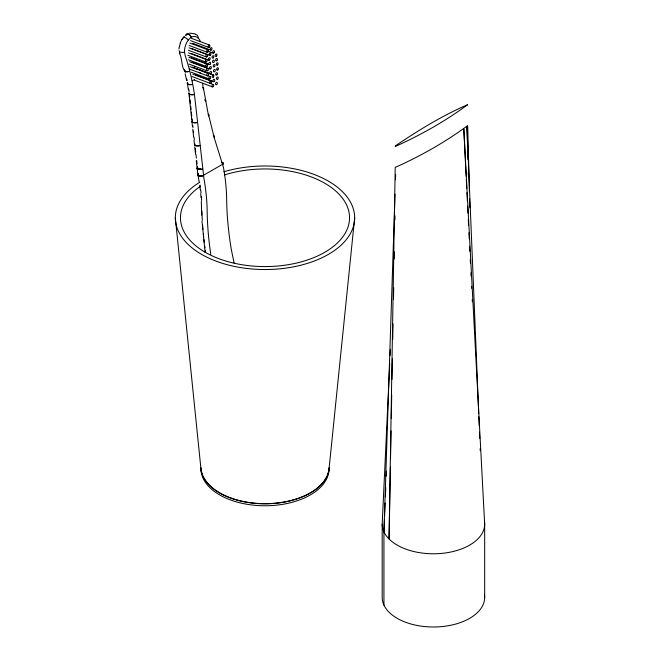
<?xml version="1.0" encoding="UTF-8"?>
<svg xmlns="http://www.w3.org/2000/svg" width="660" height="660" viewBox="0 0 660 660"><rect width="100%" height="100%" fill="white"/><g stroke="black" fill="none" stroke-linecap="round" stroke-linejoin="round"><path stroke-width="0.99" d="M390.382 466.95L389.053 538.989L395.208 167.425C420.527 156.09 445.409 142.057 467.676 125.59L469.409 191.441M390.538 458.708L391.05 430.922M391.273 418.572L391.71 394.903M391.999 379.459L392.378 358.875M392.741 339.322L393.022 323.887M393.475 299.186L393.69 287.859M394.218 259.042L394.35 251.839M394.936 219.937L395.018 215.82M383.938 605.071L383.938 531.853L395.01 194.205M395.488 179.8L395.653 174.652M383.938 531.853L384.442 519.494M384.574 516.4L385.126 503.011M385.374 496.823L385.762 487.558M386.224 476.223L386.438 471.067M484.423 594.52A51.241 29.584 0 0 1 435.938 626.967A51.241 29.584 0 0 1 382.189 597.415L382.189 524.197L389.713 363.676M390.101 355.443L390.39 349.272M197.983 37.867L197.934 36.498A4.15 3.052 -56.6 0 0 195.871 34.567L195.253 34.567M178.967 49.087L179.165 47.058M354.667 217.767L329.266 466.702A64.267 37.1 0 0 1 264.998 503.803A64.267 37.1 0 0 1 200.731 466.702L175.329 217.767M208.799 115.64L208.874 115.228A4.109 2.005 -12.9 0 0 208.213 114.221A4.117 1.972 -13.4 0 1 208.799 115.64L214.129 137.42L223.476 167.458A178.942 103.315 60 0 1 226.669 199.675A297.998 172.045 60 0 0 231.322 249.562L234.085 262.911M214.129 137.42L214.426 136.587M200.376 41.39A13.324 8.91 -69.5 0 0 191.68 36.886L191.202 37.092L190.327 35.805A4.15 2.17 53.9 0 0 187.564 33.949L186.343 34.295L185.551 35.483M179.075 50.68L179.652 51.785A4.117 1.534 -0.6 0 0 183.777 52.412L184.536 52.33A13.324 8.91 -69.5 0 1 188.323 39.996L191.202 37.092L190.525 35.689A4.15 2.599 66.6 0 0 187.935 33.734L186.549 34.18L186.005 35.112L186.483 34.906M197.084 167.904L198.198 168.704L201.028 168.82L197.142 168.135L196.3 160.949M180.205 42.991L182.003 39.188M202.628 175.799L202.62 175.766A4.075 1.906 -8 0 1 200.285 175.906L199.543 175.816A4.075 1.906 -8 0 1 198.14 173.621L198.289 174.248A4.034 1.633 -11.7 0 0 198.8 175.857A4.034 1.633 -11.7 0 0 202.628 175.807L223.129 163.96A4.075 1.906 -8 0 0 222.907 162.847L222.544 162.55A4.075 1.906 -8 0 0 222.04 162.31M210.796 254.413A297.998 172.045 60 0 1 207.157 210.944A178.942 103.315 60 0 0 203.965 178.72L194.452 94.397A241.304 161.395 -69.5 0 0 192.06 80.965L194.733 79.423M192.258 120.747A3.96 1.6 -5.8 0 0 192.571 122.248L193.066 122.463A4.109 1.666 -5.8 0 0 195.913 122.719L197.464 122.471M194.815 144.111A3.96 1.435 -6.1 0 0 195.112 145.456L195.607 145.629A4.109 1.485 -6.1 0 0 198.437 145.819L199.996 145.579M201.085 169.405L202.645 169.174M187.275 83.581L188.974 84.637L191.977 84.505C190.468 84.835 187.036 85.074 187.275 82.764L188.38 89.859M189.61 33.099L195.261 33.924M189.189 93.852L191.359 94.652A4.133 1.848 -6.2 0 0 193.685 94.561L194.452 94.397L193.694 94.594A4.133 1.98 -8.9 0 1 191.367 94.751L190.674 94.652A4.051 1.939 -8.9 0 1 189.214 93.959A3.952 1.889 -8.9 0 1 188.991 92.862L188.991 92.829A3.952 1.766 -6.2 0 0 189.189 93.852L189.206 93.959M184.371 70.595L184.363 69.737C184.099 72.08 187.531 71.998 189.065 71.47C180.312 74.077 183.125 57.709 179.297 53.32M201.877 169.323A4.117 1.254 -6.5 0 1 198.264 169.331L197.777 169.191A3.96 1.204 -6.5 0 1 197.505 168.061M198.256 169.282L197.769 169.133A3.96 1.237 -6 0 1 197.497 167.97L197.356 166.633M222.073 162.41L222.898 162.822A4.133 1.897 -19.6 0 1 222.89 164.315M191.276 38.247L209.377 45.012M190.591 40.648L208.692 47.413M192.695 43.296L210.804 50.061M189.824 43.073L207.925 49.838M208.477 51.315L213.238 53.089M189.139 45.482L207.24 52.247M191.639 48.559L209.74 55.325M189.007 47.817L207.108 54.582M188.323 50.218L206.423 56.983M190.814 53.369L208.915 60.134M188.512 52.858L206.613 59.623M187.828 55.267L205.928 62.032M191.276 57.849L209.377 64.614M188.974 57.337L207.075 64.102M188.29 59.738L206.39 66.503M191.986 62.18L210.086 68.945M189.684 61.677L207.785 68.442M188.999 64.078L207.1 70.843M196.234 68.533L198.14 69.242M200.046 69.952L213.386 74.935M192.242 67.114L210.342 73.879M189.94 66.61L208.04 73.375M198.635 72.328L200.541 73.037M207.207 75.529L210.061 76.593M189.255 69.011L207.355 75.776M191.276 72.237L209.377 79.002M195.418 74.894L213.518 81.659M192.786 74.151L210.886 80.916M192.093 76.552L213.205 84.496M194.411 80.132L212.512 86.897M202.966 87.557L203.329 87.838A4.133 1.889 -7.1 0 1 203.552 88.91L208.576 116.053M188.323 39.996L187.201 38.932A4.15 1.452 40.1 0 0 184.239 37.273L183.216 37.43L183.109 38.032L184.272 36.646A13.365 8.935 -69.5 0 0 182.061 39.583M205.796 100.708L205.87 101.087M179.536 52.107L179.949 53.675M185.163 73.788L186.615 80.272M223.121 163.936L223.129 163.96A4.034 1.633 -11.7 0 0 222.601 162.797M192.06 80.965L191.35 77.682A241.304 161.395 -69.5 0 0 185.171 55.597L184.536 52.33M198.008 175.255L199.171 181.846M205.161 252.376L201.993 221.298M199.765 185.823L200.277 189.758M195.525 153.97L194.749 147.031M195.046 145.893L194.84 144.152A3.96 1.402 -6.7 0 0 195.121 145.505L195.607 145.679A4.117 1.452 -6.7 0 0 199.229 145.728M194.048 137.115L194.329 139.54M197.505 168.036L197.719 169.917M198.14 173.621L198.239 174.463A3.96 1.204 -6.5 0 0 198.511 175.593L200.285 175.874A4.133 1.262 -6.5 0 0 203.379 175.585M197.158 168.564L197.827 174.397M193.38 131.01L193.57 132.668M196.647 160.421L197.035 163.795M192.769 129.145L193.619 136.909M195.97 154.366L196.391 158.128M191.936 121.473L192.489 126.464M189.453 94.289L189.725 97.061M195.335 148.533L195.715 152.056M191.466 113.107L191.763 116.086M191.111 113.784L191.755 119.699M188.908 93.25L190.303 106.202M193.99 140.135L194.477 144.697M190.765 106.499L191.054 109.469M190.319 106.375L191.029 112.975M190.072 99.916L190.435 103.661M192.819 125.532L193.009 127.627M192.093 118.825L192.291 120.78M191.375 112.167L191.441 113.116M200.698 193.669L201.044 197.546M465.539 163.919L463.815 128.964L484.671 524.197L484.671 597.415M465.638 165.974L466.15 176.253M466.298 179.338L466.752 188.595M466.958 192.703L467.362 200.929M467.618 206.069L467.973 213.262M468.278 219.434L468.584 225.604M468.938 232.798L469.235 238.97M469.59 246.163L469.846 251.303M470.25 259.528L470.456 263.637M470.91 272.893L471.067 275.979M471.57 286.259L471.669 288.313M472.23 299.623L472.329 301.678M201.308 201.374L201.721 215.069M478.714 413.655L466.95 126.596L467.42 143.063M478.838 416.74L479.218 426.005M479.473 432.176L479.721 438.347M480.142 448.635L480.233 450.697M467.627 150.265L467.89 159.53M468.27 172.904L468.328 174.966M469.598 198.643L469.846 207.908M194.865 67.04A1.254 0.841 -69.5 0 1 194.692 66.239M202.595 83.218A241.304 161.395 -69.5 0 0 203.321 89.281L203.552 88.91A4.117 2.013 -9.8 0 0 202.958 87.442M200.087 185.056A171.732 99.148 60 0 1 200.351 187.019M200.706 189.948A171.732 99.148 60 0 1 201.019 192.86M201.358 196.713A171.732 99.148 60 0 1 201.622 200.533M205.615 252.549A305.464 176.36 60 0 1 205.343 250.676M204.946 247.879A305.464 176.36 60 0 1 204.699 246.023M204.229 242.311A305.464 176.36 60 0 1 203.907 239.547M203.61 236.783A305.464 176.36 60 0 1 203.329 234.036M202.925 229.474A305.464 176.36 60 0 1 202.587 224.945M202.306 220.448A305.464 176.36 60 0 1 201.944 211.126M184.981 70.892A241.271 161.37 -69.5 0 1 185.377 72.509M186.838 79.043A241.271 161.37 -69.5 0 1 187.176 80.701M187.506 82.36A241.271 161.37 -69.5 0 1 187.819 84.026M188.694 89.075A241.271 161.37 -69.5 0 1 189.098 91.624M196.696 122.628A4.117 1.633 -6.3 0 1 193.066 122.504L192.58 122.306A3.96 1.567 -6.3 0 1 192.266 120.829M214.129 135.911A4.117 1.922 -16.3 0 1 214.343 136.999M213.287 135.457A4.117 1.922 -16.3 0 1 213.782 135.655M179.47 46.761A13.365 8.935 -69.5 0 1 180.419 43.048M223.888 171.757A89.669 51.769 0 0 1 354.478 214.385A89.669 51.769 0 0 1 234.622 266.475A89.669 51.769 0 0 1 199.79 182.226M224.548 174.9A84.546 48.815 0 0 1 349.107 212.817A84.546 48.815 0 0 1 240.347 264.454A84.546 48.815 0 0 1 199.963 186.574M329.026 467.659A64.053 36.977 0 0 1 327.277 475.34M326.865 476.272A64.053 36.977 0 0 1 264.998 503.679A64.053 36.977 0 0 1 203.131 476.272M202.719 475.34A64.053 36.977 0 0 1 200.97 467.659M329.051 468.798A64.053 36.977 0 0 1 264.998 505.774A64.053 36.977 0 0 1 200.945 468.798M484.423 521.309A51.241 29.584 0 0 1 435.938 553.748A51.241 29.584 0 0 1 382.189 524.197M395.926 145.497L395.208 146.504C420.527 135.168 445.409 121.135 467.676 104.668C442.481 115.566 418.679 130.127 395.926 145.497M205.21 100.081L204.724 99.85L205.21 100.064M209.377 47.173A1.254 0.841 -69.5 0 0 209.583 45.094A1.254 0.841 -69.5 0 0 208.139 46.373A1.254 0.841 -69.5 0 0 209.377 47.173M207.108 56.735A1.254 0.841 -69.5 0 0 207.314 54.656A1.254 0.841 -69.5 0 0 205.87 55.943A1.254 0.841 -69.5 0 0 207.108 56.735M210.433 55.077A1.254 0.841 -69.5 0 0 210.631 52.998A1.254 0.841 -69.5 0 0 209.187 54.285A1.254 0.841 -69.5 0 0 210.433 55.077M213.931 52.849A1.254 0.841 -69.5 0 0 214.129 50.77A1.254 0.841 -69.5 0 0 212.693 52.057A1.254 0.841 -69.5 0 0 213.931 52.849M216.868 60.646A1.254 0.841 -69.5 0 0 217.066 58.567A1.254 0.841 -69.5 0 0 215.63 59.846A1.254 0.841 -69.5 0 0 216.868 60.646M213.733 62.345A1.254 0.841 -69.5 0 0 213.931 60.266A1.254 0.841 -69.5 0 0 212.495 61.553A1.254 0.841 -69.5 0 0 213.733 62.345M210.07 64.366A1.254 0.841 -69.5 0 0 210.268 62.287A1.254 0.841 -69.5 0 0 208.824 63.575A1.254 0.841 -69.5 0 0 210.07 64.366M207.075 66.264A1.254 0.841 -69.5 0 0 207.281 64.185A1.254 0.841 -69.5 0 0 205.837 65.472A1.254 0.841 -69.5 0 0 207.075 66.264M207.933 52A1.254 0.841 -69.5 0 0 208.131 49.921A1.254 0.841 -69.5 0 0 206.695 51.208A1.254 0.841 -69.5 0 0 207.933 52M211.489 49.822A1.254 0.841 -69.5 0 0 211.687 47.743A1.254 0.841 -69.5 0 0 210.251 49.03A1.254 0.841 -69.5 0 0 211.489 49.822M216.406 56.166A1.254 0.841 -69.5 0 0 216.604 54.087A1.254 0.841 -69.5 0 0 215.168 55.366A1.254 0.841 -69.5 0 0 216.406 56.166M213.271 57.865A1.254 0.841 -69.5 0 0 213.469 55.795A1.254 0.841 -69.5 0 0 212.033 57.074A1.254 0.841 -69.5 0 0 213.271 57.865M209.599 59.887A1.254 0.841 -69.5 0 0 209.806 57.808A1.254 0.841 -69.5 0 0 208.362 59.095A1.254 0.841 -69.5 0 0 209.599 59.887M206.613 61.784A1.254 0.841 -69.5 0 0 206.819 59.705A1.254 0.841 -69.5 0 0 205.375 60.992A1.254 0.841 -69.5 0 0 206.613 61.784M217.577 64.977A1.254 0.841 -69.5 0 0 217.784 62.898A1.254 0.841 -69.5 0 0 216.34 64.185A1.254 0.841 -69.5 0 0 217.577 64.977M214.442 66.685A1.254 0.841 -69.5 0 0 214.648 64.606A1.254 0.841 -69.5 0 0 213.205 65.885A1.254 0.841 -69.5 0 0 214.442 66.685M210.779 68.698A1.254 0.841 -69.5 0 0 210.977 66.627A1.254 0.841 -69.5 0 0 209.542 67.906A1.254 0.841 -69.5 0 0 210.779 68.698M207.785 70.595A1.254 0.841 -69.5 0 0 207.991 68.516A1.254 0.841 -69.5 0 0 206.547 69.803A1.254 0.841 -69.5 0 0 207.785 70.595M210.886 83.078A1.254 0.841 -69.5 0 0 211.093 80.999A1.254 0.841 -69.5 0 0 209.649 82.277A1.254 0.841 -69.5 0 0 210.886 83.078M214.203 81.419A1.254 0.841 -69.5 0 0 214.409 79.34A1.254 0.841 -69.5 0 0 212.965 80.619A1.254 0.841 -69.5 0 0 214.203 81.419M217.709 79.183A1.254 0.841 -69.5 0 0 217.907 77.104A1.254 0.841 -69.5 0 0 216.472 78.391A1.254 0.841 -69.5 0 0 217.709 79.183M210.07 78.754A1.254 0.841 -69.5 0 0 210.268 76.675A1.254 0.841 -69.5 0 0 208.832 77.962A1.254 0.841 -69.5 0 0 210.07 78.754M213.386 77.096A1.254 0.841 -69.5 0 0 213.584 75.017A1.254 0.841 -69.5 0 0 212.149 76.304A1.254 0.841 -69.5 0 0 213.386 77.096M216.884 74.869A1.254 0.841 -69.5 0 0 217.09 72.79A1.254 0.841 -69.5 0 0 215.647 74.069A1.254 0.841 -69.5 0 0 216.884 74.869M216.761 84.472A1.254 0.841 -69.5 0 0 216.967 82.393A1.254 0.841 -69.5 0 0 215.523 83.68A1.254 0.841 -69.5 0 0 216.761 84.472M213.205 86.65A1.254 0.841 -69.5 0 0 213.403 84.571A1.254 0.841 -69.5 0 0 211.967 85.858A1.254 0.841 -69.5 0 0 213.205 86.65M217.833 69.91A1.254 0.841 -69.5 0 0 218.031 67.831A1.254 0.841 -69.5 0 0 216.596 69.118A1.254 0.841 -69.5 0 0 217.833 69.91M214.698 71.618A1.254 0.841 -69.5 0 0 214.896 69.539A1.254 0.841 -69.5 0 0 213.46 70.818A1.254 0.841 -69.5 0 0 214.698 71.618M211.035 73.639A1.254 0.841 -69.5 0 0 211.233 71.56A1.254 0.841 -69.5 0 0 209.789 72.839A1.254 0.841 -69.5 0 0 211.035 73.639M208.04 75.529A1.254 0.841 -69.5 0 0 208.246 73.45A1.254 0.841 -69.5 0 0 206.803 74.737A1.254 0.841 -69.5 0 0 208.04 75.529"/></g></svg>
